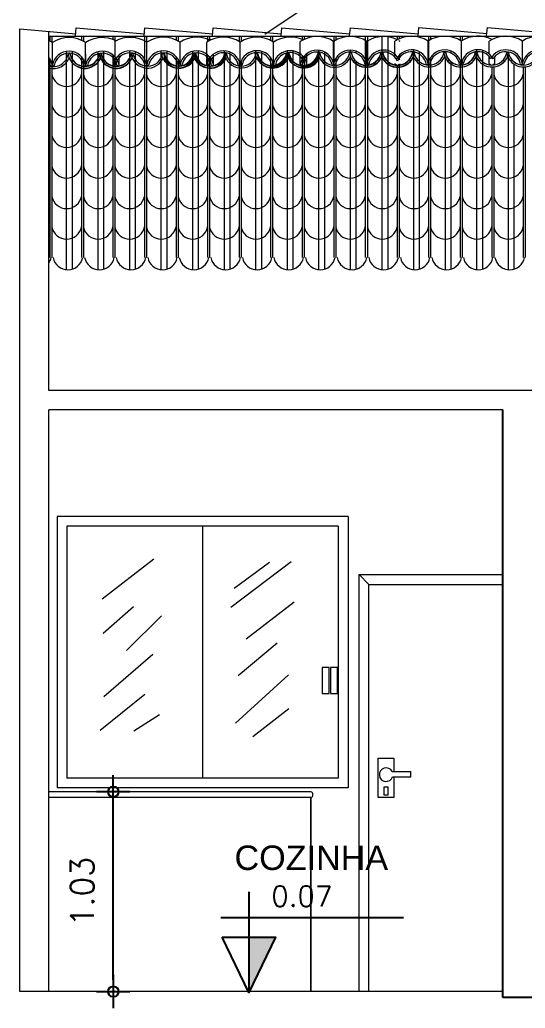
# Model space of a CAD drawing. Header units: millimetres. Extents: x 4595 to 4915, y 2085 to 2243.
# Drawn here: x 4654.19 to 4656.8, y 2172 to 2177.1 of the extents above; entities that cross this region are included whole.
import ezdxf

# ---------------------------------------------------------------- set-up
doc = ezdxf.new("R2010")
doc.units = ezdxf.units.MM
doc.header["$LTSCALE"] = 0.8
for name, color, linetype in [('COTAS', 7, 'Continuous'), ('DIVERSOS', 4, 'Continuous'), ('PORTA2', 7, 'Continuous'), ('PORTAS', 3, 'Continuous'), ('texto pequeno', 3, 'Continuous'), ('TEXTO0', 7, 'Continuous'), ('TXT_0', 7, 'Continuous'), ('V5', 4, 'Continuous')]:
    doc.layers.add(name, color=color, linetype=linetype)
doc.styles.add('SANSSERIF', font='sas_____.pfb', dxfattribs={"height": 1})
doc.styles.get("Standard").update_dxf_attribs({"font": 'txt.shx', "height": 0.12})
doc.dimstyles.new('ESCALA50', dxfattribs={"dimtxt": 0.1, "dimasz": 0.06, "dimexe": 0.18, "dimexo": 0.06, "dimgap": 0.1, "dimtad": 1, "dimzin": 4, "dimdsep": 46, "dimtxsty": 'Standard', "dimblk1": 'BOLA', "dimblk2": 'BOLA', "dimsah": 1, "dimcen": -0.06, "dimse1": 1, "dimse2": 1, "dimclrd": 7, "dimclrt": 3, "dimadec": 0, "dimazin": 0, "dimtfac": 1, "dimtix": 1, "dimtmove": 0, "dimatfit": 3, "dimldrblk": 'BOLA', "dimfxl": 0, "dimtolj": 1, "dimtzin": 4, "dimarcsym": 0})

# ---------------------------------------------------------------- blocks, each defined once
blk = doc.blocks.new('Adc_nivelelev')
blk.add_hatch(color=256).paths.add_polyline_path([(0, 0), (0.1307, 0.2715), (0, 0.2715)])
for p, q in [((0, 0.4955), (0, 0)), ((-0.1376, 0.3683), (0.76, 0.3683))]:
    blk.add_line(p, q)
blk.add_lwpolyline([(-0.1307, 0.2715), (0.1307, 0.2715), (0, 0)], close=True)
at = {"flags": 8}
blk.add_attdef('NIVEL', (0.1106, 0.4235), '', height=0.1, dxfattribs=at)
blk = doc.blocks.new('BOLA')
for p, q in [((0, -1.435), (0, 1.435)), ((-1.435, 0), (1.435, 0))]:
    blk.add_line(p, q)
blk.add_circle((0, 0), 0.452)
blk = doc.blocks.new('*D921')
at = {"layer": 'Defpoints', "color": 0, "transparency": 16777216}
for p in [(4654.344, 2173.1159), (4654.676, 2173.1159), (4654.344, 2172.0859)]:
    blk.add_point(p, dxfattribs=at)
at = {"layer": 'PORTAS', "color": 7, "lineweight": -2, "transparency": 16777216}
blk.add_line((4654.676, 2172.1459), (4654.676, 2173.0559), dxfattribs=at)
at = {"layer": 'PORTAS', "color": 7, "lineweight": -2, "transparency": 16777216, "xscale": 0.06, "yscale": 0.06, "zscale": 0.06}
for p, rotation in [((4654.676, 2173.1159), 90), ((4654.676, 2172.0859), 270)]:
    blk.add_blockref('BOLA', p, dxfattribs=dict(at, rotation=rotation))
at = {"layer": 'PORTAS', "color": 3, "lineweight": 13, "transparency": 16777216, "insert": (4654.516, 2172.6009), "char_height": 0.12, "attachment_point": 5, "rotation": 90}
blk.add_mtext('\\A1;1.03', dxfattribs=at)

msp = doc.modelspace()

# ---------------------------------------------------------------- linework, layer by layer
at = {"layer": 'COTAS', "color": 0, "lineweight": 13}
msp.add_line((4654.344, 2177.0138), (4657.2156, 2177.0138), dxfattribs=at)
at = {"layer": 'DIVERSOS', "color": 0, "lineweight": 13}
for p, q in [((4654.4355, 2177.0049), (4654.4355, 2177.0138)), ((4654.4655, 2177.0044), (4654.4655, 2177.0138)), ((4654.5981, 2177.0041), (4654.5981, 2177.0138)), ((4654.6281, 2177.0054), (4654.6281, 2177.0138)), ((4654.7606, 2177.0068), (4654.7606, 2177.0138)), ((4654.7906, 2177.0043), (4654.7906, 2177.0138)), ((4654.9232, 2177.0066), (4654.9232, 2177.0138)), ((4654.9532, 2177.0059), (4654.9532, 2177.0138)), ((4655.0858, 2177.0059), (4655.0858, 2177.0138)), ((4655.1158, 2177.007), (4655.1158, 2177.0138)), ((4655.2484, 2177.0076), (4655.2484, 2177.0138)), ((4655.2784, 2177.0039), (4655.2784, 2177.0138)), ((4655.4109, 2177.0078), (4655.4109, 2177.0138)), ((4655.4409, 2177.0059), (4655.4409, 2177.0138)), ((4655.5735, 2177.0075), (4655.5735, 2177.0138)), ((4655.6035, 2177.0073), (4655.6035, 2177.0138)), ((4655.7361, 2177.0106), (4655.7361, 2177.0138)), ((4655.7661, 2177.0058), (4655.7661, 2177.0138)), ((4655.8986, 2177.0111), (4655.8986, 2177.0138)), ((4655.9286, 2177.0081), (4655.9286, 2177.0138)), ((4656.0626, 2175.8085), (4656.0626, 2177.0138)), ((4656.0926, 2175.8145), (4656.0926, 2177.0138)), ((4656.2252, 2177.012), (4656.2252, 2177.0138)), ((4656.2552, 2177.0067), (4656.2552, 2177.0138)), ((4656.3878, 2177.0127), (4656.3878, 2177.0138)), ((4656.4178, 2177.0092), (4656.4178, 2177.0138)), ((4656.5503, 2177.0129), (4656.5503, 2177.0138)), ((4656.5803, 2177.0111), (4656.5803, 2177.0138)), ((4654.4355, 2175.8085), (4654.4355, 2176.9345)), ((4654.4655, 2175.8145), (4654.4655, 2176.9336)), ((4654.5981, 2175.8085), (4654.5981, 2176.9329)), ((4654.6281, 2175.8145), (4654.6281, 2176.9352)), ((4654.7606, 2175.8085), (4654.7606, 2176.9368)), ((4654.7906, 2175.8145), (4654.7906, 2176.9322)), ((4654.9232, 2175.8085), (4654.9232, 2176.9363)), ((4654.9532, 2175.8145), (4654.9532, 2176.935)), ((4655.0858, 2175.8085), (4655.0858, 2176.9348)), ((4655.1158, 2175.8145), (4655.1158, 2176.9367)), ((4655.2484, 2175.8085), (4655.2484, 2176.9376)), ((4655.2784, 2175.8145), (4655.2784, 2176.9308)), ((4655.4109, 2175.8085), (4655.4109, 2176.9377)), ((4655.4409, 2175.8145), (4655.4409, 2176.9343)), ((4655.5735, 2175.8085), (4655.5735, 2176.9369)), ((4655.6035, 2175.8145), (4655.6035, 2176.9367)), ((4655.7361, 2175.8085), (4655.7361, 2176.9404)), ((4655.7661, 2175.8145), (4655.7661, 2176.9313)), ((4655.8986, 2176.9283), (4655.8986, 2176.9411)), ((4655.9286, 2176.9248), (4655.9286, 2176.9355)), ((4656.2252, 2175.8085), (4656.2252, 2176.9416)), ((4656.2552, 2175.8145), (4656.2552, 2176.9315)), ((4656.3878, 2176.9291), (4656.3878, 2176.9327)), ((4656.4178, 2176.9252), (4656.4178, 2176.9361)), ((4656.5503, 2175.8085), (4656.5503, 2176.9428)), ((4656.5803, 2175.8145), (4656.5803, 2176.9395)), ((4656.7129, 2175.8085), (4656.7129, 2176.9213)), ((4655.8986, 2175.8085), (4655.8986, 2176.9065)), ((4655.9286, 2175.8145), (4655.9286, 2176.8824)), ((4656.3878, 2175.8085), (4656.3878, 2176.9021)), ((4656.4178, 2175.8145), (4656.4178, 2176.8807)), ((4656.7429, 2175.8145), (4656.7429, 2176.8674))]:
    msp.add_line(p, q, dxfattribs=at)
at = {"layer": 'PORTA2', "color": 0, "lineweight": 13}
for p, q in [((4656.1136, 2173.2205), (4656.2091, 2173.2205)), ((4656.2091, 2173.1927), (4656.2091, 2173.2205)), ((4656.1156, 2173.1927), (4656.2091, 2173.1927)), ((4656.684, 2172.0859), (4655.994, 2172.0859))]:
    msp.add_line(p, q, dxfattribs=at)
msp.add_lwpolyline([(4656.1228, 2173.1927), (4656.1228, 2173.0859), (4656.0409, 2173.0859), (4656.0409, 2173.2896), (4656.1228, 2173.2896), (4656.1228, 2173.2205)], dxfattribs=at)
msp.add_lwpolyline([(4656.0907, 2173.0994), (4656.0725, 2173.0994), (4656.0725, 2173.141), (4656.0907, 2173.141)], close=True, dxfattribs=at)
msp.add_arc((4656.0824, 2173.2043), 0.0351, 27.5241, 340.839, dxfattribs=at)
at = {"layer": 'PORTAS', "color": 0, "lineweight": 13}
for p, q in [((4654.194, 2172.0859), (4654.194, 2177.0502)), ((4654.344, 2175.1859), (4654.344, 2177.0368)), ((4660.394, 2175.1859), (4654.344, 2175.1859)), ((4654.344, 2172.0859), (4654.344, 2175.0859)), ((4656.684, 2175.0859), (4654.344, 2175.0859)), ((4654.3859, 2174.5359), (4654.3859, 2173.1359)), ((4655.8859, 2174.5359), (4654.3859, 2174.5359)), ((4655.8859, 2174.5359), (4655.8859, 2173.1359)), ((4655.8359, 2174.4859), (4654.4359, 2174.4859)), ((4654.4359, 2174.4859), (4654.4359, 2173.1859)), ((4655.1359, 2174.4859), (4655.1359, 2173.1859)), ((4655.8359, 2174.4859), (4655.8359, 2173.1859)), ((4654.8842, 2174.3165), (4654.6185, 2174.1096)), ((4655.5937, 2174.3018), (4655.2823, 2174.0657)), ((4655.4815, 2174.2989), (4655.2991, 2174.164)), ((4655.944, 2172.0859), (4655.944, 2174.2359)), ((4655.944, 2174.2359), (4656.684, 2174.2359)), ((4655.994, 2174.1859), (4655.944, 2174.2359)), ((4655.994, 2172.0859), (4655.994, 2174.1859)), ((4655.994, 2174.1859), (4656.684, 2174.1859)), ((4654.7806, 2174.0692), (4654.623, 2173.932)), ((4655.6075, 2174.0944), (4655.3601, 2173.9028)), ((4654.9247, 2174.0242), (4654.7446, 2173.8443)), ((4655.5205, 2173.8829), (4655.319, 2173.7136)), ((4654.8795, 2173.8233), (4654.6275, 2173.606)), ((4655.5797, 2173.7199), (4655.3062, 2173.4697)), ((4654.838, 2173.6174), (4654.6089, 2173.4315)), ((4654.9139, 2173.513), (4654.7821, 2173.4287)), ((4655.5811, 2173.544), (4655.395, 2173.3996)), ((4655.8359, 2173.1859), (4654.4359, 2173.1859)), ((4655.694, 2173.1159), (4654.344, 2173.1159)), ((4655.8859, 2173.1359), (4654.3859, 2173.1359)), ((4655.694, 2173.0859), (4654.344, 2173.0859)), ((4655.694, 2173.0859), (4655.694, 2172.0859)), ((4655.694, 2172.0859), (4655.694, 2173.0859)), ((4656.684, 2172.0859), (4654.194, 2172.0859)), ((4655.994, 2172.0859), (4655.944, 2172.0859))]:
    msp.add_line(p, q, dxfattribs=at)
at = {"layer": 'PORTAS', "color": 0}
for p, q in [((4656.684, 2172.0559), (4656.684, 2175.0859)), ((4657.344, 2172.0559), (4656.684, 2172.0559))]:
    msp.add_line(p, q, dxfattribs=at)
at = {"layer": 'PORTAS', "color": 0, "lineweight": 13}
for points in [[(4655.7884, 2173.7577), (4655.7524, 2173.7577), (4655.7524, 2173.6237), (4655.7884, 2173.6237)], [(4655.831, 2173.7577), (4655.795, 2173.7577), (4655.795, 2173.6237), (4655.831, 2173.6237)]]:
    msp.add_lwpolyline(points, close=True, dxfattribs=at)
msp.add_arc((4655.6894, 2173.1009), 0.0157, 287.1451, 72.8549, dxfattribs=at)
at = {"layer": 'TEXTO0', "color": 0, "linetype": 'ByBlock', "lineweight": 13}
for p, q in [((4655.9761, 2177.3707), (4655.4577, 2177.0216)), ((4654.3619, 2176.8643), (4654.3619, 2176.9798)), ((4654.534, 2176.8643), (4654.5336, 2176.9801)), ((4654.5336, 2176.8645), (4654.5336, 2176.9801)), ((4654.8484, 2176.8659), (4654.8484, 2176.9815)), ((4655.0205, 2176.8659), (4655.0202, 2176.9817)), ((4655.0202, 2176.8661), (4655.0202, 2176.9817)), ((4655.1583, 2176.8665), (4655.1583, 2176.9821)), ((4655.33, 2176.8667), (4655.33, 2176.9823)), ((4655.5021, 2176.8667), (4655.5017, 2176.9826)), ((4655.64, 2176.8698), (4655.64, 2176.9854)), ((4655.8118, 2176.87), (4655.8118, 2176.9856)), ((4655.9838, 2176.87), (4655.9835, 2176.9858)), ((4655.9835, 2176.8702), (4655.9835, 2176.9858)), ((4656.1266, 2176.9063), (4656.1266, 2176.987)), ((4656.2983, 2176.8716), (4656.2983, 2176.9872)), ((4656.4703, 2176.8716), (4656.47, 2176.9874)), ((4656.47, 2176.8718), (4656.47, 2176.9874)), ((4656.6128, 2176.9221), (4656.6128, 2176.987)), ((4656.7845, 2176.8716), (4656.7845, 2176.9872)), ((4655.1922, 2176.8661), (4655.192, 2176.9203)), ((4655.6738, 2176.867), (4655.6736, 2176.9235)), ((4656.1554, 2176.9074), (4656.1554, 2176.9213)), ((4654.6767, 2176.8656), (4654.6767, 2176.9145)), ((4654.7057, 2176.8645), (4654.7055, 2176.9155)), ((4656.6128, 2176.8714), (4656.6128, 2176.9083)), ((4656.642, 2176.8718), (4656.6419, 2176.9077)), ((4655.5017, 2176.867), (4655.5017, 2176.8685))]:
    msp.add_line(p, q, dxfattribs=at)
for centre, radius, start, end in [((4654.448, 2176.9203), 0.005, 9.9605, 191.6717), ((4654.4484, 2176.9167), 0.0058, 28.9227, 151.0773), ((4654.6102, 2176.9187), 0.005, 9.9605, 191.6717), ((4654.6104, 2176.9184), 0.0058, 28.9227, 151.0773), ((4654.6103, 2176.9163), 0.00553, 14.5109, 143.8569), ((4654.7725, 2176.9203), 0.005, 9.9605, 191.6717), ((4654.7723, 2176.9179), 0.00553, 14.5109, 143.8569), ((4654.9295, 2176.9212), 0.005, 9.9605, 191.6717), ((4654.9349, 2176.9184), 0.0058, 28.9227, 151.0773), ((4655.0919, 2176.9192), 0.0058, 28.9227, 151.0773), ((4655.0967, 2176.9203), 0.005, 9.9605, 191.6717), ((4655.0968, 2176.9179), 0.00553, 14.5109, 143.8569), ((4655.2541, 2176.9212), 0.005, 9.9605, 191.6717), ((4655.2539, 2176.9188), 0.00553, 14.5109, 143.8569), ((4655.4113, 2176.9244), 0.005, 9.9605, 191.6717), ((4655.4165, 2176.9192), 0.0058, 28.9227, 151.0773), ((4655.5737, 2176.9225), 0.0058, 28.9227, 151.0773), ((4655.5783, 2176.9212), 0.005, 9.9605, 191.6717), ((4655.5784, 2176.9188), 0.00553, 14.5109, 143.8569), ((4655.7358, 2176.9244), 0.005, 9.9605, 191.6717), ((4655.7356, 2176.922), 0.00553, 14.5109, 143.8569), ((4655.8978, 2176.9261), 0.005, 9.9605, 191.6717), ((4655.8982, 2176.9225), 0.0058, 28.9227, 151.0773), ((4656.06, 2176.9244), 0.005, 9.9605, 191.6717), ((4656.0602, 2176.9241), 0.0058, 28.9227, 151.0773), ((4656.0602, 2176.922), 0.00553, 14.5109, 143.8569), ((4656.2223, 2176.9261), 0.005, 9.9605, 191.6717), ((4656.2222, 2176.9237), 0.00553, 14.5109, 143.8569), ((4656.384, 2176.9261), 0.005, 9.9605, 191.6717), ((4656.3847, 2176.9241), 0.0058, 28.9227, 151.0773), ((4656.5464, 2176.9241), 0.0058, 28.9227, 151.0773), ((4656.5465, 2176.9261), 0.005, 9.9605, 191.6717), ((4656.5467, 2176.9237), 0.00553, 14.5109, 143.8569), ((4656.7085, 2176.9261), 0.005, 9.9605, 191.6717), ((4656.7084, 2176.9237), 0.00553, 14.5109, 143.8569), ((4655.6452, 2176.8703), 0.00523, 186.16, 332.2079), ((4655.8069, 2176.8704), 0.00524, 208.2539, 353.3783), ((4655.817, 2176.8706), 0.00523, 186.16, 332.2079), ((4655.9786, 2176.8706), 0.00524, 208.2539, 353.3783), ((4655.9887, 2176.8708), 0.00523, 186.16, 332.2079), ((4656.1318, 2176.872), 0.00523, 186.16, 332.2079), ((4656.1503, 2176.8708), 0.00524, 208.2539, 353.3783), ((4656.2934, 2176.872), 0.00524, 208.2539, 353.3783), ((4656.3035, 2176.8722), 0.00523, 186.16, 332.2079), ((4656.4651, 2176.8722), 0.00524, 208.2539, 353.3783), ((4656.4752, 2176.8724), 0.00523, 186.16, 332.2079), ((4656.618, 2176.872), 0.00523, 186.16, 332.2079), ((4656.6368, 2176.8725), 0.00524, 208.2539, 353.3783), ((4656.7796, 2176.872), 0.00524, 208.2539, 353.3783), ((4656.7897, 2176.8722), 0.00523, 186.16, 332.2079), ((4654.3571, 2176.8646), 0.00524, 208.2539, 353.3783), ((4654.3671, 2176.8648), 0.00523, 186.16, 332.2079), ((4654.5288, 2176.8649), 0.00524, 208.2539, 353.3783), ((4654.5388, 2176.865), 0.00523, 186.16, 332.2079), ((4654.6819, 2176.8662), 0.00523, 186.16, 332.2079), ((4654.7005, 2176.8651), 0.00524, 208.2539, 353.3783), ((4654.8436, 2176.8663), 0.00524, 208.2539, 353.3783), ((4654.8536, 2176.8664), 0.00523, 186.16, 332.2079), ((4655.0153, 2176.8665), 0.00524, 208.2539, 353.3783), ((4655.0254, 2176.8667), 0.00523, 186.16, 332.2079), ((4655.1635, 2176.8671), 0.00523, 186.16, 332.2079), ((4655.187, 2176.8667), 0.00524, 208.2539, 353.3783), ((4655.3252, 2176.8671), 0.00524, 208.2539, 353.3783), ((4655.3352, 2176.8673), 0.00523, 186.16, 332.2079), ((4655.4969, 2176.8673), 0.00524, 208.2539, 353.3783), ((4655.5069, 2176.8675), 0.00523, 186.16, 332.2079), ((4655.6686, 2176.8676), 0.00524, 208.2539, 353.3783)]:
    msp.add_arc(centre, radius, start, end, dxfattribs=at)
at = {"layer": 'V5', "color": 0, "lineweight": 13}
for p, q in [((4654.3491, 2177.0138), (4654.3491, 2176.9873)), ((4654.3593, 2177.0138), (4654.3593, 2176.9815)), ((4654.5117, 2177.0138), (4654.5117, 2176.9919)), ((4654.5219, 2177.0138), (4654.5219, 2176.987)), ((4654.6743, 2177.0138), (4654.6743, 2176.9959)), ((4654.6844, 2177.0138), (4654.6844, 2175.8715)), ((4654.8368, 2177.0138), (4654.8368, 2175.8715)), ((4654.847, 2177.0138), (4654.847, 2175.8715)), ((4654.9994, 2177.0138), (4654.9994, 2176.993)), ((4655.0096, 2177.0138), (4655.0096, 2176.988)), ((4655.162, 2177.0138), (4655.162, 2176.9844)), ((4655.1721, 2177.0138), (4655.1721, 2176.9901)), ((4655.3246, 2177.0138), (4655.3246, 2176.9857)), ((4655.3347, 2177.0138), (4655.3347, 2176.9853)), ((4655.4871, 2177.0138), (4655.4871, 2176.9909)), ((4655.4973, 2177.0138), (4655.4973, 2176.9853)), ((4655.6497, 2177.0138), (4655.6497, 2176.9912)), ((4655.6599, 2177.0138), (4655.6599, 2176.9963)), ((4655.8123, 2177.0138), (4655.8123, 2175.8715)), ((4655.8224, 2177.0138), (4655.8224, 2176.992)), ((4655.9748, 2177.0138), (4655.9748, 2175.8715)), ((4655.9864, 2177.0138), (4655.9864, 2175.8715)), ((4656.1388, 2177.0138), (4656.1388, 2176.9942)), ((4656.149, 2177.0138), (4656.149, 2176.9991)), ((4656.3014, 2177.0138), (4656.3014, 2175.8715)), ((4656.3116, 2177.0138), (4656.3116, 2176.995)), ((4656.464, 2177.0138), (4656.464, 2176.9912)), ((4656.4741, 2177.0138), (4656.4741, 2176.99)), ((4654.3491, 2176.8961), (4654.3491, 2175.8715)), ((4654.3593, 2176.8754), (4654.3593, 2175.8715)), ((4654.5117, 2176.9079), (4654.5117, 2175.8715)), ((4654.5219, 2176.8948), (4654.5219, 2175.8715)), ((4654.6743, 2176.9165), (4654.6743, 2175.8715)), ((4654.9994, 2176.9082), (4654.9994, 2175.8715)), ((4655.0096, 2176.8945), (4655.0096, 2175.8715)), ((4655.162, 2176.9172), (4655.162, 2175.8715)), ((4655.1721, 2176.9073), (4655.1721, 2175.8715)), ((4655.3246, 2176.8853), (4655.3246, 2175.8715)), ((4655.3347, 2176.8828), (4655.3347, 2175.8715)), ((4655.4871, 2176.9015), (4655.4871, 2175.8715)), ((4655.4973, 2176.8831), (4655.4973, 2175.8715)), ((4655.6497, 2176.9125), (4655.6497, 2175.8715)), ((4655.6599, 2176.9107), (4655.6599, 2175.8715)), ((4655.8224, 2176.8982), (4655.8224, 2175.8715)), ((4656.1388, 2176.9073), (4656.1388, 2176.9022)), ((4656.149, 2176.9152), (4656.149, 2176.8906)), ((4656.3116, 2176.904), (4656.3116, 2175.8715)), ((4656.464, 2176.8916), (4656.464, 2175.8715)), ((4656.4741, 2176.8865), (4656.4741, 2175.8715)), ((4656.1388, 2176.8639), (4656.1388, 2175.8715)), ((4656.149, 2176.8643), (4656.149, 2175.8715)), ((4656.6265, 2176.8539), (4656.6265, 2175.8715)), ((4656.6367, 2176.8544), (4656.6367, 2175.8715)), ((4656.7891, 2176.8539), (4656.7891, 2175.8715)), ((4656.7993, 2176.8544), (4656.7993, 2175.8715))]:
    msp.add_line(p, q, dxfattribs=at)
for points in [[(4654.194, 2177.0502), (4654.4825, 2177.0245)], [(4654.194, 2177.0502), (4654.4825, 2177.0245)], [(4654.4816, 2177.0141), (4654.4853, 2177.0559), (4654.8357, 2177.0248)], [(4654.8348, 2177.0143), (4654.8385, 2177.0561), (4655.1888, 2177.025)], [(4655.1879, 2177.0145), (4655.1916, 2177.0563), (4655.542, 2177.0252)], [(4655.5411, 2177.0147), (4655.5448, 2177.0566), (4655.8952, 2177.0254)], [(4655.8942, 2177.015), (4655.898, 2177.0568), (4656.2483, 2177.0256)], [(4656.2474, 2177.0152), (4656.2511, 2177.057), (4656.6015, 2177.0259)], [(4656.6005, 2177.0154), (4656.6043, 2177.0572), (4656.9546, 2177.0261)]]:
    msp.add_lwpolyline(points, dxfattribs=at)
for centre, radius, start, end in [((4654.2762, 2176.8476), 0.1576, 57.0627, 64.5189), ((4654.448, 2176.8478), 0.1576, 57.0627, 123.0873), ((4654.6197, 2176.848), 0.1576, 63.4633, 123.0873), ((4654.7628, 2176.8492), 0.1576, 57.0627, 119.8074), ((4654.9345, 2176.8494), 0.1576, 57.0627, 123.0873), ((4655.1062, 2176.8497), 0.1576, 64.1715, 123.0873), ((4655.2443, 2176.8501), 0.1576, 57.0627, 123.0873), ((4655.4161, 2176.8503), 0.1576, 57.0627, 123.0873), ((4655.5878, 2176.8505), 0.1576, 65.1287, 123.0873), ((4655.7261, 2176.8533), 0.1576, 57.0627, 123.0873), ((4655.8978, 2176.8536), 0.1576, 57.0627, 123.0873), ((4656.0695, 2176.8538), 0.1576, 63.4633, 123.0873), ((4656.2126, 2176.855), 0.1576, 57.0627, 123.0873), ((4656.0695, 2176.8538), 0.1576, 57.0627, 59.7044), ((4656.3843, 2176.8552), 0.1576, 57.0627, 123.0873), ((4656.556, 2176.8554), 0.1576, 62.8815, 123.0873), ((4656.6988, 2176.855), 0.1576, 57.0627, 123.0873), ((4656.8705, 2176.8552), 0.1576, 57.0627, 123.0873), ((4654.3671, 2176.9341), 0.0776, 252.7236, 349.1839), ((4654.448, 2176.8478), 0.0876, 10.8161, 169.1839), ((4654.448, 2176.8478), 0.0776, 10.8161, 169.1839), ((4654.5291, 2176.9357), 0.0776, 190.8161, 349.1839), ((4654.5297, 2176.9341), 0.0776, 190.8161, 349.1839), ((4654.6197, 2176.848), 0.0876, 10.8161, 169.1839), ((4654.6197, 2176.848), 0.0776, 10.8161, 169.1839), ((4654.6913, 2176.9341), 0.0776, 190.8161, 349.1839), ((4654.6917, 2176.9357), 0.0776, 190.8161, 349.1839), ((4654.7628, 2176.8492), 0.0876, 10.8161, 169.1839), ((4654.7628, 2176.8492), 0.0776, 10.8161, 169.1839), ((4654.8536, 2176.9357), 0.0776, 190.8161, 349.1839), ((4654.9345, 2176.8494), 0.0876, 10.8161, 169.1839), ((4654.9345, 2176.8494), 0.0776, 10.8161, 169.1839), ((4655.0107, 2176.9366), 0.0876, 190.8161, 338.1392), ((4655.0107, 2176.9366), 0.0776, 190.8161, 349.1839), ((4655.0162, 2176.9357), 0.0776, 190.8161, 349.1839), ((4655.1062, 2176.8497), 0.0876, 10.8161, 169.1839), ((4655.1062, 2176.8497), 0.0776, 10.8161, 169.1839), ((4655.1732, 2176.9366), 0.0876, 201.8608, 349.1839), ((4655.1732, 2176.9366), 0.0776, 190.8161, 349.1839), ((4655.1778, 2176.9357), 0.0776, 190.8161, 349.1839), ((4655.2443, 2176.8501), 0.0876, 10.8161, 169.1839), ((4655.2443, 2176.8501), 0.0776, 10.8161, 169.1839), ((4655.3352, 2176.9366), 0.0876, 190.8161, 338.1392), ((4655.3352, 2176.9366), 0.0776, 190.8161, 349.1839), ((4655.4161, 2176.8503), 0.0876, 10.8161, 169.1839), ((4655.4161, 2176.8503), 0.0776, 10.8161, 169.1839), ((4655.4924, 2176.9399), 0.0876, 190.8161, 338.1392), ((4655.4924, 2176.9399), 0.0776, 190.8161, 349.1839), ((4655.4978, 2176.9366), 0.0876, 201.8608, 349.1839), ((4655.4978, 2176.9366), 0.0776, 190.8161, 349.1839), ((4655.5878, 2176.8505), 0.0876, 10.8161, 169.1839), ((4655.5878, 2176.8505), 0.0776, 10.8161, 169.1839), ((4655.6594, 2176.9366), 0.0876, 190.8161, 338.1392), ((4655.655, 2176.9399), 0.0876, 201.8608, 349.1839), ((4655.655, 2176.9399), 0.0776, 190.8161, 349.1839), ((4655.6594, 2176.9366), 0.0776, 190.8161, 349.1839), ((4655.7261, 2176.8533), 0.0876, 10.8161, 169.1839), ((4655.7261, 2176.8533), 0.0776, 10.8161, 169.1839), ((4655.8169, 2176.9399), 0.0876, 190.8161, 338.1392), ((4655.8169, 2176.9399), 0.0776, 190.8161, 349.1839), ((4655.8978, 2176.8536), 0.0876, 10.8161, 169.1839), ((4655.8978, 2176.8536), 0.0776, 10.8161, 169.1839), ((4655.9789, 2176.9415), 0.0876, 190.8161, 338.1392), ((4655.9795, 2176.9399), 0.0876, 201.8608, 349.1839), ((4655.9789, 2176.9415), 0.0776, 190.8161, 349.1839), ((4655.9795, 2176.9399), 0.0776, 190.8161, 349.1839), ((4656.0695, 2176.8538), 0.0876, 28.4762, 169.1839), ((4656.0695, 2176.8538), 0.0776, 23.2029, 169.1839), ((4656.1412, 2176.9399), 0.0876, 190.8161, 338.1392), ((4656.1415, 2176.9415), 0.0876, 201.8608, 349.1839), ((4656.1412, 2176.9399), 0.0776, 190.8161, 349.1839), ((4656.1415, 2176.9415), 0.0776, 190.8161, 349.1839), ((4656.2126, 2176.855), 0.0876, 10.8161, 152.4622), ((4656.2126, 2176.855), 0.0776, 10.8161, 157.7355), ((4656.3034, 2176.9415), 0.0876, 190.8161, 338.1392), ((4656.3034, 2176.9415), 0.0776, 190.8161, 349.1839), ((4656.3843, 2176.8552), 0.0876, 10.8161, 169.1839), ((4656.3843, 2176.8552), 0.0776, 10.8161, 169.1839), ((4656.4651, 2176.9415), 0.0876, 190.8161, 338.1392), ((4656.466, 2176.9415), 0.0876, 201.8608, 349.1839), ((4656.4651, 2176.9415), 0.0776, 190.8161, 349.1839), ((4656.466, 2176.9415), 0.0776, 190.8161, 349.1839), ((4656.556, 2176.8554), 0.0876, 28.0384, 169.1839), ((4656.556, 2176.8554), 0.0776, 32.0812, 169.1839), ((4656.6277, 2176.9415), 0.0876, 190.8161, 338.1392), ((4656.6277, 2176.9415), 0.0876, 201.8608, 349.1839), ((4656.6277, 2176.9415), 0.0776, 190.8161, 349.1839), ((4656.6277, 2176.9415), 0.0776, 190.8161, 349.1839), ((4656.6988, 2176.855), 0.0876, 10.8161, 151.601), ((4656.6988, 2176.855), 0.0776, 10.8161, 147.5582), ((4656.7896, 2176.9415), 0.0876, 190.8161, 338.1392), ((4656.7896, 2176.9415), 0.0776, 190.8161, 349.1839), ((4656.8705, 2176.8552), 0.0876, 10.8161, 169.1839), ((4656.8705, 2176.8552), 0.0776, 10.8161, 169.1839), ((4654.2762, 2176.8476), 0.0876, 10.8161, 39.2802), ((4654.3671, 2176.9341), 0.0876, 254.7475, 338.1392), ((4654.2762, 2176.8476), 0.0776, 10.8161, 29.0931), ((4654.5291, 2176.9357), 0.0876, 190.8161, 338.1392), ((4654.5297, 2176.9341), 0.0876, 201.8608, 349.1839), ((4654.6913, 2176.9341), 0.0876, 190.8161, 338.1392), ((4654.6917, 2176.9357), 0.0876, 201.8608, 349.1839), ((4654.8536, 2176.9357), 0.0876, 190.8161, 338.1392), ((4655.0162, 2176.9357), 0.0876, 201.8608, 349.1839), ((4655.1778, 2176.9357), 0.0876, 190.8161, 338.1392), ((4654.2729, 2176.8311), 0.0776, 336.4275, 349.1839), ((4654.4355, 2176.8311), 0.0776, 190.8161, 349.1839), ((4654.5981, 2176.8311), 0.0776, 190.8161, 349.1839), ((4654.7606, 2176.8311), 0.0776, 190.8161, 349.1839), ((4654.9232, 2176.8311), 0.0776, 190.8161, 349.1839), ((4655.0858, 2176.8311), 0.0776, 190.8161, 349.1839), ((4655.2484, 2176.8311), 0.0776, 190.8161, 349.1839), ((4655.4109, 2176.8311), 0.0776, 190.8161, 349.1839), ((4655.5735, 2176.8311), 0.0776, 190.8161, 349.1839), ((4655.7361, 2176.8311), 0.0776, 190.8161, 349.1839), ((4655.8986, 2176.8311), 0.0776, 190.8161, 349.1839), ((4656.0626, 2176.8311), 0.0776, 190.8161, 349.1839), ((4656.2252, 2176.8311), 0.0776, 190.8161, 349.1839), ((4656.3878, 2176.8311), 0.0776, 190.8161, 349.1839), ((4656.5503, 2176.8311), 0.0776, 190.8161, 349.1839), ((4656.7129, 2176.8311), 0.0776, 190.8161, 349.1839), ((4654.2729, 2176.6736), 0.0776, 336.4275, 349.1839), ((4654.4355, 2176.6736), 0.0776, 190.8161, 349.1839), ((4654.5981, 2176.6736), 0.0776, 190.8161, 349.1839), ((4654.7606, 2176.6736), 0.0776, 190.8161, 349.1839), ((4654.9232, 2176.6736), 0.0776, 190.8161, 349.1839), ((4655.0858, 2176.6736), 0.0776, 190.8161, 349.1839), ((4655.2484, 2176.6736), 0.0776, 190.8161, 349.1839), ((4655.4109, 2176.6736), 0.0776, 190.8161, 349.1839), ((4655.5735, 2176.6736), 0.0776, 190.8161, 349.1839), ((4655.7361, 2176.6736), 0.0776, 190.8161, 349.1839), ((4655.8986, 2176.6736), 0.0776, 190.8161, 349.1839), ((4656.0626, 2176.6736), 0.0776, 190.8161, 349.1839), ((4656.2252, 2176.6736), 0.0776, 190.8161, 349.1839), ((4656.3878, 2176.6736), 0.0776, 190.8161, 349.1839), ((4656.5503, 2176.6736), 0.0776, 190.8161, 349.1839), ((4656.7129, 2176.6736), 0.0776, 190.8161, 349.1839), ((4654.2729, 2176.5161), 0.0776, 336.4275, 349.1839), ((4654.4355, 2176.5161), 0.0776, 190.8161, 349.1839), ((4654.5981, 2176.5161), 0.0776, 190.8161, 349.1839), ((4654.7606, 2176.5161), 0.0776, 190.8161, 349.1839), ((4654.9232, 2176.5161), 0.0776, 190.8161, 349.1839), ((4655.0858, 2176.5161), 0.0776, 190.8161, 349.1839), ((4655.2484, 2176.5161), 0.0776, 190.8161, 349.1839), ((4655.4109, 2176.5161), 0.0776, 190.8161, 349.1839), ((4655.5735, 2176.5161), 0.0776, 190.8161, 349.1839), ((4655.7361, 2176.5161), 0.0776, 190.8161, 349.1839), ((4655.8986, 2176.5161), 0.0776, 190.8161, 349.1839), ((4656.0626, 2176.5161), 0.0776, 190.8161, 349.1839), ((4656.2252, 2176.5161), 0.0776, 190.8161, 349.1839), ((4656.3878, 2176.5161), 0.0776, 190.8161, 349.1839), ((4656.5503, 2176.5161), 0.0776, 190.8161, 349.1839), ((4656.7129, 2176.5161), 0.0776, 190.8161, 349.1839), ((4654.2729, 2176.3586), 0.0776, 336.4275, 349.1839), ((4654.4355, 2176.3586), 0.0776, 190.8161, 349.1839), ((4654.5981, 2176.3586), 0.0776, 190.8161, 349.1839), ((4654.7606, 2176.3586), 0.0776, 190.8161, 349.1839), ((4654.9232, 2176.3586), 0.0776, 190.8161, 349.1839), ((4655.0858, 2176.3586), 0.0776, 190.8161, 349.1839), ((4655.2484, 2176.3586), 0.0776, 190.8161, 349.1839), ((4655.4109, 2176.3586), 0.0776, 190.8161, 349.1839), ((4655.5735, 2176.3586), 0.0776, 190.8161, 349.1839), ((4655.7361, 2176.3586), 0.0776, 190.8161, 349.1839), ((4655.8986, 2176.3586), 0.0776, 190.8161, 349.1839), ((4656.0626, 2176.3586), 0.0776, 190.8161, 349.1839), ((4656.2252, 2176.3586), 0.0776, 190.8161, 349.1839), ((4656.3878, 2176.3586), 0.0776, 190.8161, 349.1839), ((4656.5503, 2176.3586), 0.0776, 190.8161, 349.1839), ((4656.7129, 2176.3586), 0.0776, 190.8161, 349.1839), ((4654.2729, 2176.2011), 0.0776, 336.4275, 349.1839), ((4654.4355, 2176.2011), 0.0776, 190.8161, 349.1839), ((4654.5981, 2176.2011), 0.0776, 190.8161, 349.1839), ((4654.7606, 2176.2011), 0.0776, 190.8161, 349.1839), ((4654.9232, 2176.2011), 0.0776, 190.8161, 349.1839), ((4655.0858, 2176.2011), 0.0776, 190.8161, 349.1839), ((4655.2484, 2176.2011), 0.0776, 190.8161, 349.1839), ((4655.4109, 2176.2011), 0.0776, 190.8161, 349.1839), ((4655.5735, 2176.2011), 0.0776, 190.8161, 349.1839), ((4655.7361, 2176.2011), 0.0776, 190.8161, 349.1839), ((4655.8986, 2176.2011), 0.0776, 190.8161, 349.1839), ((4656.0626, 2176.2011), 0.0776, 190.8161, 349.1839), ((4656.2252, 2176.2011), 0.0776, 190.8161, 349.1839), ((4656.3878, 2176.2011), 0.0776, 190.8161, 349.1839), ((4656.5503, 2176.2011), 0.0776, 190.8161, 349.1839), ((4656.7129, 2176.2011), 0.0776, 190.8161, 349.1839), ((4654.2729, 2176.0436), 0.0776, 336.4275, 349.1839), ((4654.4355, 2176.0436), 0.0776, 190.8161, 349.1839), ((4654.5981, 2176.0436), 0.0776, 190.8161, 349.1839), ((4654.7606, 2176.0436), 0.0776, 190.8161, 349.1839), ((4654.9232, 2176.0436), 0.0776, 190.8161, 349.1839), ((4655.0858, 2176.0436), 0.0776, 190.8161, 349.1839), ((4655.2484, 2176.0436), 0.0776, 190.8161, 349.1839), ((4655.4109, 2176.0436), 0.0776, 190.8161, 349.1839), ((4655.5735, 2176.0436), 0.0776, 190.8161, 349.1839), ((4655.7361, 2176.0436), 0.0776, 190.8161, 349.1839), ((4655.8986, 2176.0436), 0.0776, 190.8161, 349.1839), ((4656.0626, 2176.0436), 0.0776, 190.8161, 349.1839), ((4656.2252, 2176.0436), 0.0776, 190.8161, 349.1839), ((4656.3878, 2176.0436), 0.0776, 190.8161, 349.1839), ((4656.5503, 2176.0436), 0.0776, 190.8161, 349.1839), ((4656.7129, 2176.0436), 0.0776, 190.8161, 349.1839), ((4654.2795, 2175.8861), 0.0776, 326.2443, 349.1839), ((4654.4421, 2175.8861), 0.0776, 190.8161, 349.1839), ((4654.6047, 2175.8861), 0.0776, 190.8161, 349.1839), ((4654.7672, 2175.8861), 0.0776, 190.8161, 349.1839), ((4654.9298, 2175.8861), 0.0776, 190.8161, 349.1839), ((4655.0924, 2175.8861), 0.0776, 190.8161, 349.1839), ((4655.255, 2175.8861), 0.0776, 190.8161, 349.1839), ((4655.4175, 2175.8861), 0.0776, 190.8161, 349.1839), ((4655.5801, 2175.8861), 0.0776, 190.8161, 349.1839), ((4655.7427, 2175.8861), 0.0776, 190.8161, 349.1839), ((4655.9067, 2175.8861), 0.0776, 190.8161, 349.1839), ((4656.0692, 2175.8861), 0.0776, 190.8161, 349.1839), ((4656.2318, 2175.8861), 0.0776, 190.8161, 349.1839), ((4656.3944, 2175.8861), 0.0776, 190.8161, 349.1839), ((4656.5569, 2175.8861), 0.0776, 190.8161, 349.1839), ((4656.7195, 2175.8861), 0.0776, 190.8161, 349.1839)]:
    msp.add_arc(centre, radius, start, end, dxfattribs=at)

# ---------------------------------------------------------------- block references
at = {"layer": 'TXT_0', "color": 0, "lineweight": 13}
ref = msp.add_blockref('Adc_nivelelev', (4655.3741, 2172.0804), dxfattribs=dict(at, xscale=1.049999999999727, yscale=1.049999999999727, zscale=1.049999999999727))
ref.add_attrib('NIVEL', '0.07', (4655.4902, 2172.525), dxfattribs={"height": 0.105, "flags": 8})

# ---------------------------------------------------------------- texts
at = {"layer": 'texto pequeno', "color": 0, "lineweight": 13, "style": 'SANSSERIF'}
msp.add_text('COZINHA', height=0.126, dxfattribs=at).set_placement((4655.3008, 2172.7129))

# ---------------------------------------------------------------- dimensions: what is measured, and where the dimension line sits
at = {"layer": 'PORTAS', "color": 0, "lineweight": 13}
dim = msp.add_linear_dim(base=(4654.676, 2173.1159), p1=(4654.344, 2172.0859), p2=(4654.344, 2173.1159), angle=90, dimstyle='ESCALA50', override={"dimfxl": 0.18}, dxfattribs=at)
dim.commit()
dim.dimension.update_dxf_attribs({"geometry": '*D921', "text_midpoint": (4654.516, 2172.6009)})

doc.saveas('drawing.dxf')
